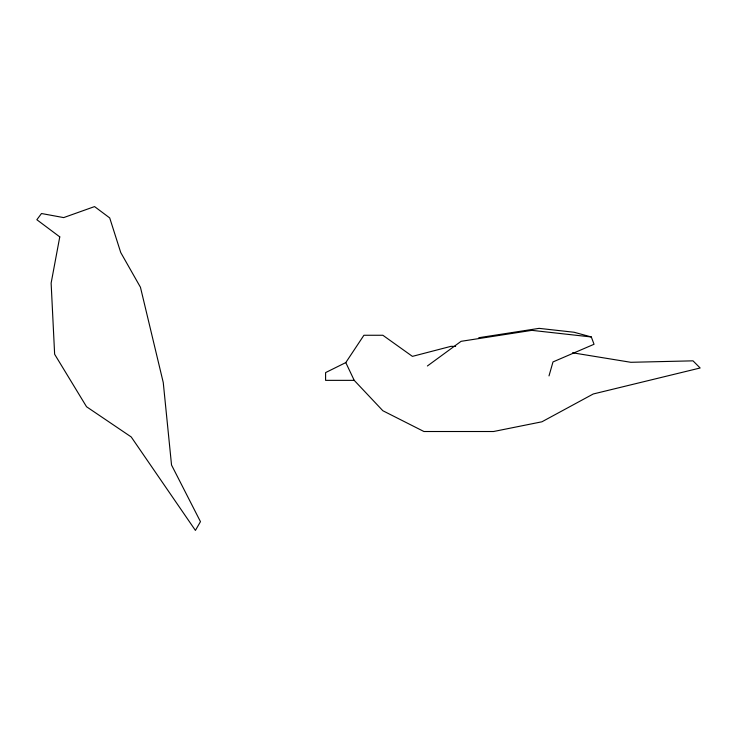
<?xml version="1.0" encoding="UTF-8"?>
<svg xmlns="http://www.w3.org/2000/svg" width="737" height="737" viewBox="0 0 737 737"><rect width="100%" height="100%" fill="white"/><g stroke="black" fill="none" stroke-linecap="round" stroke-linejoin="round"><path stroke-width="1.11" d="M549.001 375.898L552.99 361.931L594.04 344.271L591.314 336.966L574.132 332.258L539.115 328.361L478.774 337.721M572.529 352.783L630.826 362.3L693.001 360.844L700.15 367.993L593.257 393.982L541.925 421.794L493.56 431.513L423.932 431.513L382.853 410.739L354.221 380.356L325.588 380.356L325.588 372.6L345.782 362.586L363.921 335.261L382.853 335.261L412.416 356.367L451.072 346.316L455.623 346.436M427.405 365.976L461.076 341.323L531.856 330.351L591.314 336.966M345.782 362.586L354.221 380.356M59.771 236.881L51.129 283.109L54.639 354.257L86.542 406.741L131.214 436.949L195.416 530.41L200.464 521.658L171.537 465.038L163.255 382.531L140.454 287.264L120.739 252.533L109.712 217.922L94.557 206.59L63.668 217.599L41.493 213.518L36.85 219.727L59.771 236.881"/></g></svg>
